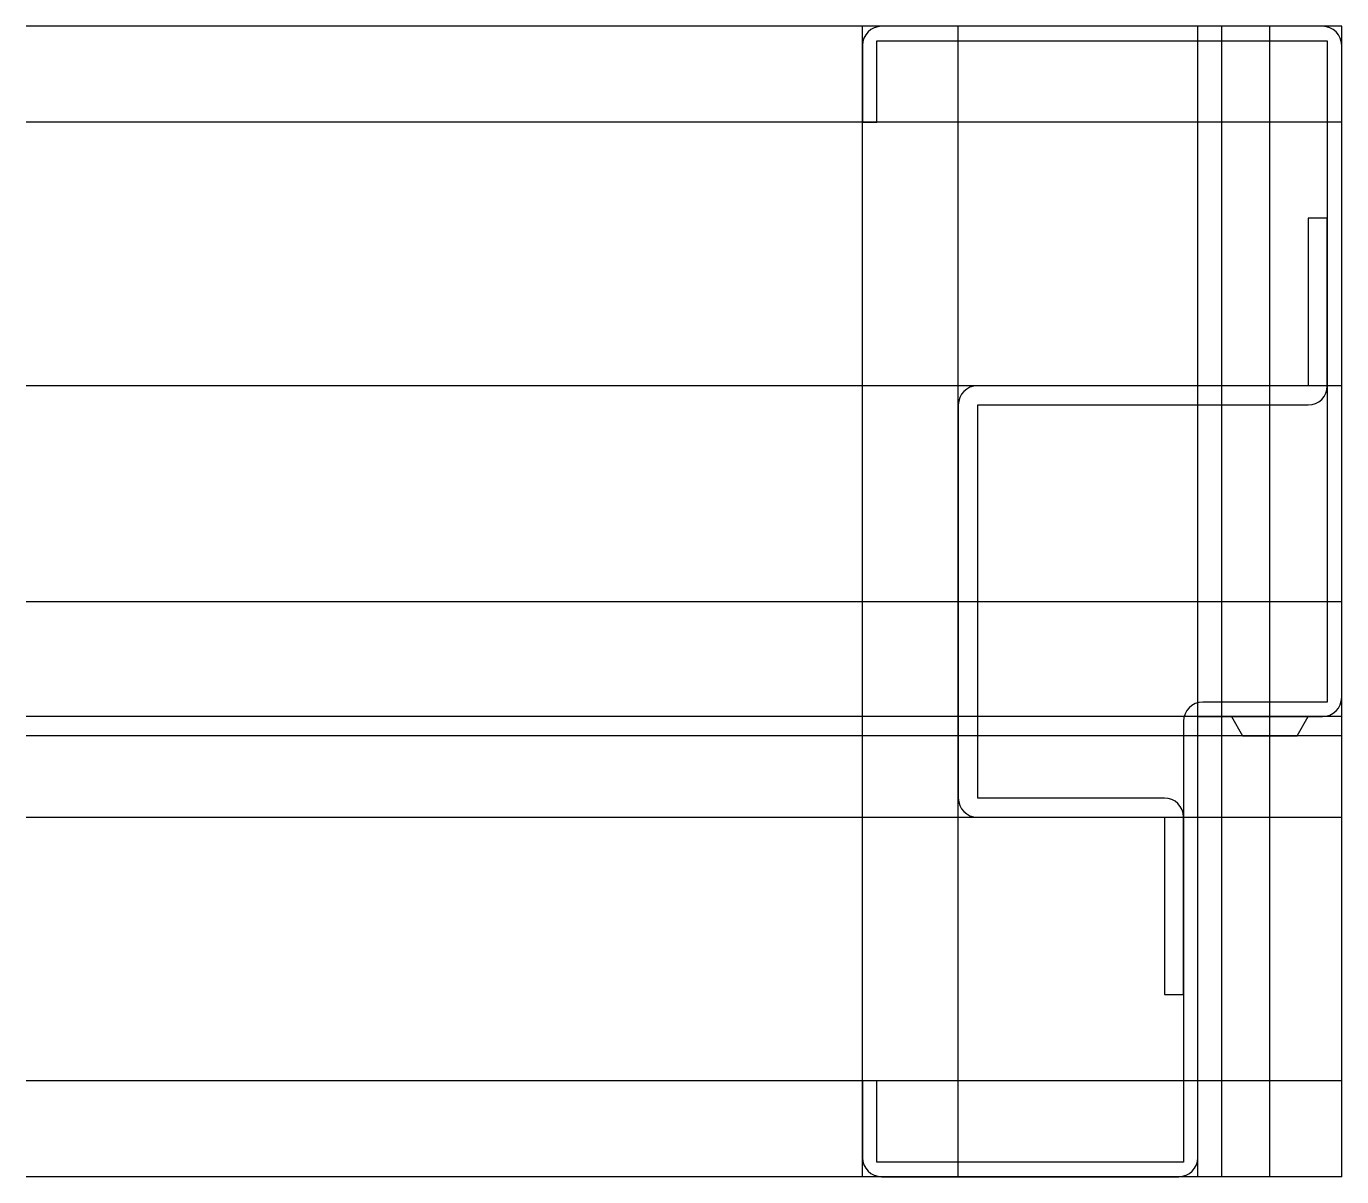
# Model space of a CAD drawing. Extents: x -87 to 50, y -60 to 60.
import ezdxf

# ---------------------------------------------------------------- set-up
doc = ezdxf.new("R2010")
doc.units = 0
doc.layers.get('0').update_dxf_attribs({"linetype": 'CONTINUOUS'})

msp = doc.modelspace()

# ---------------------------------------------------------------- linework, layer by layer
at = {"linetype": 'CONTINUOUS'}
for p, q in [((50, 60), (-87.23, 60)), ((0, -60), (0, 60)), ((48, 60), (2, 60)), ((10, -60), (10, 60)), ((35, -60), (35, 60)), ((37.5, -60), (37.5, 60)), ((42.5, -60), (42.5, 60)), ((50, -60), (50, 60)), ((0, 58), (0, 50)), ((1.5, 50), (1.5, 58.5)), ((1.5, 58.5), (48.5, 58.5)), ((48.5, 58.5), (48.5, -10.5)), ((50, -10), (50, 58)), ((50, 50), (-87.23, 50)), ((0, 50), (1.5, 50)), ((48.5, 40), (46.5, 40)), ((46.5, 40), (46.5, 22.5)), ((48.5, 22.5), (48.5, 40)), ((50, 22.5), (-87.23, 22.5)), ((46.5, 22.5), (12, 22.5)), ((10, 20.5), (10, -20.5)), ((12.03, -20.5), (12.03, 20.5)), ((12.03, 20.5), (46.5, 20.5)), ((-87.23, 0), (50, 0)), ((48.5, -10.5), (35.5, -10.5)), ((50, -12), (-87.23, -12)), ((35, -58), (35, -12)), ((35, -12), (48, -12)), ((46.5, -12), (38.49, -12)), ((38.49, -12), (39.65, -14.01)), ((45.34, -14.01), (46.5, -12)), ((33.5, -12.5), (33.5, -58.5)), ((50, -14.01), (-87.23, -14.01)), ((39.65, -14.01), (45.34, -14.01)), ((31.5, -20.5), (12.03, -20.5)), ((-87.23, -22.5), (50, -22.5)), ((12, -22.5), (31.5, -22.5)), ((31.5, -22.5), (31.5, -40.98)), ((33.5, -40.98), (33.5, -22.5)), ((31.5, -40.98), (33.5, -40.98)), ((50, -50), (-87.23, -50)), ((1.5, -50), (0, -50)), ((0, -50), (0, -58)), ((1.5, -58.5), (1.5, -50)), ((33.5, -58.5), (1.5, -58.5)), ((50, -60), (-87.23, -60)), ((2, -60), (33, -60))]:
    msp.add_line(p, q, dxfattribs=at)
for centre, start, end in [((2, 58), 90, 180), ((48, 58), 0, 90), ((12, 20.5), 90, 180), ((46.5, 22.5), 270, 0), ((35.5, -12.5), 90, 180), ((48, -10), 270, 0), ((12, -20.5), 180, 270), ((31.5, -22.5), 0, 90), ((2, -58), 180, 270), ((33, -58), 270, 0)]:
    msp.add_arc(centre, 2, start, end, dxfattribs=at)

doc.saveas('drawing.dxf')
